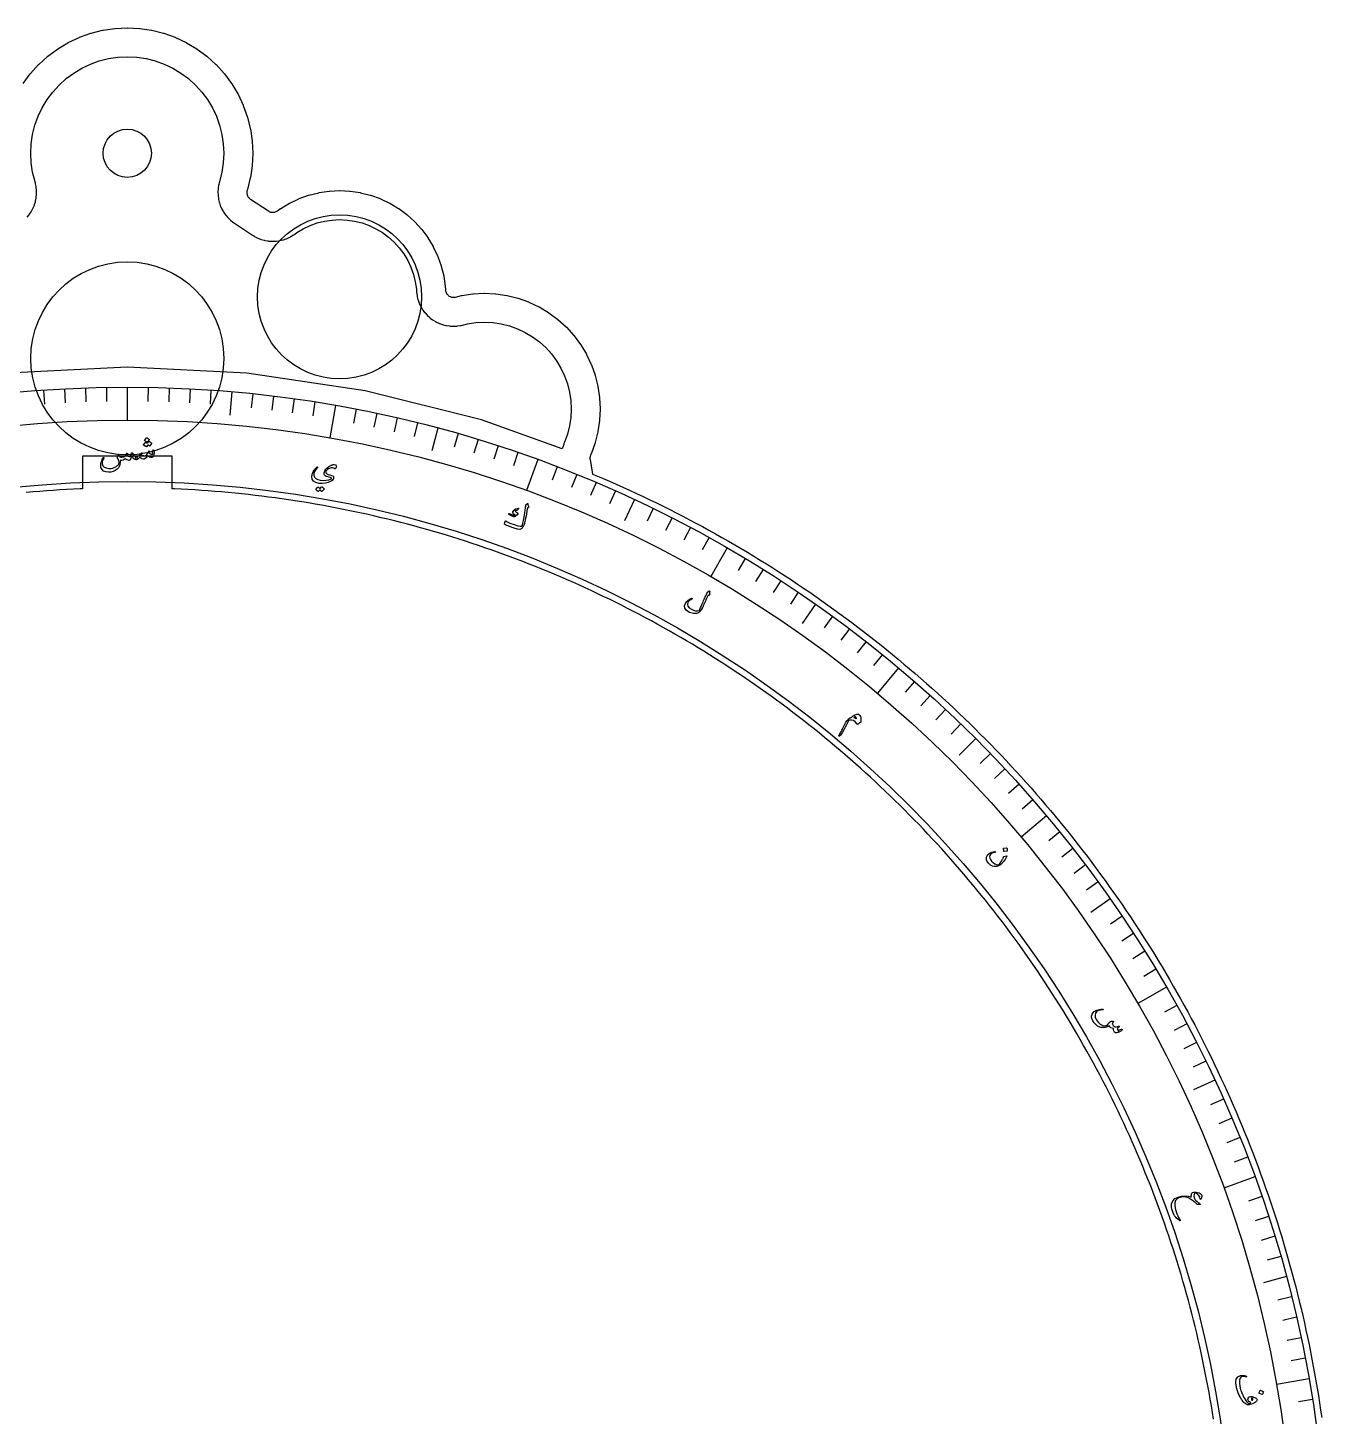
# Model space of a CAD drawing. Header units: millimetres. Extents: x -45 to 45, y -45 to 58.
# Drawn here: x -3.7 to 44.8, y 6.4 to 58.2 of the extents above; entities that cross this region are included whole.
import ezdxf

# ---------------------------------------------------------------- set-up
doc = ezdxf.new("R2010")
doc.units = ezdxf.units.MM
for name, color, linetype in [('CUT_INNER', 6, 'Continuous'), ('CUT_OUTER', 1, 'Continuous'), ('ENGRAVE', 7, 'Continuous'), ('ENGRAVE_FINE', 8, 'Continuous'), ('TEXT', 5, 'Continuous')]:
    doc.layers.add(name, color=color, linetype=linetype)

msp = doc.modelspace()

# ---------------------------------------------------------------- linework, layer by layer
at = {"layer": 'CUT_INNER'}
msp.add_lwpolyline([(40.5186, 6.2647), (40.4794, 6.5132), (40.4386, 6.7614), (40.3964, 7.0094), (40.3526, 7.2572), (40.3073, 7.5046), (40.2605, 7.7518), (40.2122, 7.9987), (40.1624, 8.2453), (40.111, 8.4916), (40.0582, 8.7375), (40.0038, 8.9832), (39.9479, 9.2284), (39.8905, 9.4734), (39.8317, 9.718), (39.7713, 9.9622), (39.7094, 10.206), (39.646, 10.4495), (39.5812, 10.6926), (39.5148, 10.9352), (39.447, 11.1775), (39.3777, 11.4193), (39.3068, 11.6607), (39.2346, 11.9017), (39.1608, 12.1422), (39.0855, 12.3822), (39.0088, 12.6218), (38.9307, 12.861), (38.851, 13.0996), (38.7699, 13.3377), (38.6873, 13.5754), (38.6033, 13.8125), (38.5178, 14.0491), (38.4309, 14.2852), (38.3425, 14.5207), (38.2527, 14.7557), (38.1614, 14.9901), (38.0687, 15.224), (37.9746, 15.4573), (37.8791, 15.69), (37.7821, 15.9221), (37.6837, 16.1537), (37.5838, 16.3846), (37.4826, 16.6149), (37.3799, 16.8446), (37.2759, 17.0736), (37.1704, 17.302), (37.0636, 17.5298), (36.9553, 17.7568), (36.8457, 17.9833), (36.7346, 18.209), (36.6222, 18.4341), (36.5084, 18.6584), (36.3932, 18.8821), (36.2767, 19.105), (36.1588, 19.3273), (36.0395, 19.5488), (35.9189, 19.7695), (35.7969, 19.9896), (35.6736, 20.2088), (35.5489, 20.4273), (35.4229, 20.6451), (35.2955, 20.862), (35.1669, 21.0782), (35.0369, 21.2936), (34.9056, 21.5082), (34.7729, 21.7219), (34.639, 21.9349), (34.5038, 22.147), (34.3672, 22.3583), (34.2294, 22.5688), (34.0903, 22.7784), (33.9498, 22.9871), (33.8082, 23.195), (33.6652, 23.402), (33.521, 23.6081), (33.3755, 23.8134), (33.2287, 24.0177), (33.0807, 24.2211), (32.9315, 24.4237), (32.781, 24.6253), (32.6293, 24.826), (32.4764, 25.0257), (32.3222, 25.2245), (32.1668, 25.4223), (32.0102, 25.6192), (31.8524, 25.8152), (31.6934, 26.0101), (31.5332, 26.2041), (31.3719, 26.3971), (31.2093, 26.5891), (31.0456, 26.7801), (30.8807, 26.9701), (30.7146, 27.159), (30.5474, 27.347), (30.379, 27.5339), (30.2095, 27.7198), (30.0388, 27.9046), (29.867, 28.0884), (29.6941, 28.2712), (29.5201, 28.4528), (29.345, 28.6334), (29.1687, 28.8129), (28.9914, 28.9914), (28.8129, 29.1687), (28.6334, 29.345), (28.4528, 29.5201), (28.2712, 29.6941), (28.0884, 29.867), (27.9046, 30.0388), (27.7198, 30.2095), (27.5339, 30.379), (27.347, 30.5474), (27.159, 30.7146), (26.9701, 30.8807), (26.7801, 31.0456), (26.5891, 31.2093), (26.3971, 31.3719), (26.2041, 31.5332), (26.0101, 31.6934), (25.8152, 31.8524), (25.6192, 32.0102), (25.4223, 32.1668), (25.2245, 32.3222), (25.0257, 32.4764), (24.826, 32.6293), (24.6253, 32.781), (24.4237, 32.9315), (24.2211, 33.0807), (24.0177, 33.2287), (23.8134, 33.3755), (23.6081, 33.521), (23.402, 33.6652), (23.195, 33.8082), (22.9871, 33.9498), (22.7784, 34.0903), (22.5688, 34.2294), (22.3583, 34.3672), (22.147, 34.5038), (21.9349, 34.639), (21.7219, 34.7729), (21.5082, 34.9056), (21.2936, 35.0369), (21.0782, 35.1669), (20.862, 35.2955), (20.6451, 35.4229), (20.4273, 35.5489), (20.2088, 35.6736), (19.9896, 35.7969), (19.7695, 35.9189), (19.5488, 36.0395), (19.3273, 36.1588), (19.105, 36.2767), (18.8821, 36.3932), (18.6584, 36.5084), (18.4341, 36.6222), (18.209, 36.7346), (17.9833, 36.8457), (17.7568, 36.9553), (17.5298, 37.0636), (17.302, 37.1704), (17.0736, 37.2759), (16.8446, 37.3799), (16.6149, 37.4826), (16.3846, 37.5838), (16.1537, 37.6837), (15.9221, 37.7821), (15.69, 37.8791), (15.4573, 37.9746), (15.224, 38.0687), (14.9901, 38.1614), (14.7557, 38.2527), (14.5207, 38.3425), (14.2852, 38.4309), (14.0491, 38.5178), (13.8125, 38.6033), (13.5754, 38.6873), (13.3377, 38.7699), (13.0996, 38.851), (12.861, 38.9307), (12.6218, 39.0088), (12.3822, 39.0855), (12.1422, 39.1608), (11.9017, 39.2346), (11.6607, 39.3068), (11.4193, 39.3777), (11.1775, 39.447), (10.9352, 39.5148), (10.6926, 39.5812), (10.4495, 39.646), (10.206, 39.7094), (9.9622, 39.7713), (9.718, 39.8317), (9.4734, 39.8905), (9.2284, 39.9479), (8.9832, 40.0038), (8.7375, 40.0582), (8.4916, 40.111), (8.2453, 40.1624), (7.9987, 40.2122), (7.7518, 40.2605), (7.5046, 40.3073), (7.2572, 40.3526), (7.0094, 40.3964), (6.7614, 40.4386), (6.5132, 40.4794), (6.2647, 40.5186), (6.0159, 40.5562), (5.767, 40.5924), (5.5178, 40.627), (5.2684, 40.6601), (5.0188, 40.6917), (4.7691, 40.7217), (4.5191, 40.7502), (4.269, 40.7771), (4.0187, 40.8026), (3.7683, 40.8265), (3.5177, 40.8488), (3.267, 40.8696), (3.0161, 40.8889), (2.7652, 40.9066), (2.5142, 40.9228), (2.263, 40.9375), (2.0118, 40.9506), (1.7605, 40.9622), (1.675, 40.9656), (1.675, 42.18), (-1.675, 42.18), (-1.675, 40.9656), (-1.7605, 40.9622), (-2.0118, 40.9506), (-2.263, 40.9375), (-2.5142, 40.9228), (-2.7652, 40.9066), (-3.0161, 40.8889), (-3.267, 40.8696), (-3.5177, 40.8488), (-3.7683, 40.8265)], dxfattribs=at)
for centre, radius in [((0, 53.4832), 0.9), ((7.92, 48.1282), 3.06), ((0, 45.8332), 3.6)]:
    msp.add_circle(centre, radius, dxfattribs=at)
at = {"layer": 'CUT_OUTER'}
msp.add_lwpolyline([(-3.8869, 56.0892), (-3.6221, 56.4462), (-3.6127, 56.4576), (-3.3142, 56.787), (-3.3038, 56.7974), (-2.9744, 57.0959), (-2.963, 57.1053), (-2.606, 57.3701), (-2.5938, 57.3782), (-2.2125, 57.6068), (-2.1995, 57.6137), (-1.7976, 57.8038), (-1.784, 57.8094), (-1.3655, 57.9592), (-1.3514, 57.9635), (-0.9202, 58.0715), (-0.9057, 58.0743), (-0.466, 58.1396), (-0.4514, 58.141), (-0.0074, 58.1628), (0.0074, 58.1628), (0.4514, 58.141), (0.466, 58.1396), (0.9057, 58.0743), (0.9202, 58.0715), (1.3514, 57.9635), (1.3655, 57.9592), (1.784, 57.8094), (1.7976, 57.8038), (2.1995, 57.6137), (2.2125, 57.6068), (2.5938, 57.3782), (2.606, 57.3701), (2.963, 57.1053), (2.9744, 57.0959), (3.3038, 56.7974), (3.3142, 56.787), (3.6127, 56.4576), (3.6221, 56.4462), (3.8869, 56.0892), (3.8951, 56.0769), (4.1236, 55.6956), (4.1305, 55.6827), (4.3206, 55.2808), (4.3262, 55.2672), (4.476, 54.8486), (4.4803, 54.8346), (4.5883, 54.4033), (4.5912, 54.3889), (4.6564, 53.9492), (4.6578, 53.9345), (4.6796, 53.4905), (4.6796, 53.4758), (4.6578, 53.0318), (4.6564, 53.0172), (4.5912, 52.5774), (4.5883, 52.563), (4.4803, 52.1318), (4.4739, 52.1107), (4.4741, 52.1106), (4.4695, 52.0955), (4.4638, 52.0676), (4.4608, 52.0393), (4.4605, 52.0108), (4.4629, 51.9824), (4.4679, 51.9544), (4.4757, 51.9269), (4.4859, 51.9004), (4.4987, 51.8749), (4.5138, 51.8507), (4.5311, 51.8281), (4.5505, 51.8072), (4.5718, 51.7883), (4.5948, 51.7715), (5.2643, 51.3289), (5.2907, 51.3133), (5.3184, 51.3006), (5.3473, 51.2907), (5.3771, 51.2838), (5.4074, 51.28), (5.4379, 51.2792), (5.4683, 51.2816), (5.4984, 51.2871), (5.5277, 51.2956), (5.5561, 51.307), (5.5831, 51.3212), (5.6085, 51.3382), (5.714, 51.4164), (5.7263, 51.4246), (6.047, 51.6168), (6.0599, 51.6237), (6.3979, 51.7836), (6.4115, 51.7892), (6.7635, 51.9152), (6.7776, 51.9195), (7.1403, 52.0103), (7.1547, 52.0132), (7.5246, 52.068), (7.5392, 52.0695), (7.9126, 52.0878), (7.9274, 52.0878), (8.3008, 52.0695), (8.3154, 52.068), (8.6853, 52.0132), (8.6997, 52.0103), (9.0624, 51.9195), (9.0765, 51.9152), (9.4285, 51.7892), (9.4421, 51.7836), (9.7801, 51.6237), (9.793, 51.6168), (10.1137, 51.4246), (10.126, 51.4164), (10.4263, 51.1937), (10.4377, 51.1844), (10.7147, 50.9333), (10.7251, 50.9229), (10.9762, 50.6458), (10.9855, 50.6345), (11.2082, 50.3342), (11.2164, 50.3219), (11.4086, 50.0012), (11.4156, 49.9883), (11.5754, 49.6503), (11.581, 49.6367), (11.707, 49.2846), (11.7113, 49.2706), (11.8021, 48.9079), (11.805, 48.8935), (11.8599, 48.5236), (11.8613, 48.509), (11.8668, 48.3969), (11.8697, 48.3676), (11.8754, 48.3387), (11.884, 48.3105), (11.8952, 48.2833), (11.9091, 48.2574), (11.9255, 48.2329), (11.9442, 48.2101), (11.965, 48.1893), (11.9877, 48.1706), (12.0122, 48.1543), (12.0382, 48.1404), (12.0654, 48.1291), (12.0935, 48.1206), (12.1224, 48.1148), (12.1517, 48.112), (12.1812, 48.112), (12.2105, 48.1148), (12.2393, 48.1206), (12.4701, 48.1784), (12.4845, 48.1813), (12.8893, 48.2413), (12.9039, 48.2427), (13.3126, 48.2628), (13.3274, 48.2628), (13.7361, 48.2427), (13.7507, 48.2413), (14.1555, 48.1813), (14.1699, 48.1784), (14.5669, 48.079), (14.581, 48.0747), (14.9663, 47.9368), (14.9798, 47.9312), (15.3498, 47.7562), (15.3628, 47.7493), (15.7137, 47.5389), (15.726, 47.5307), (16.0547, 47.287), (16.066, 47.2776), (16.3692, 47.0028), (16.3796, 46.9924), (16.6545, 46.6892), (16.6638, 46.6778), (16.9076, 46.3492), (16.9157, 46.3369), (17.1261, 45.9859), (17.133, 45.973), (17.308, 45.603), (17.3136, 45.5894), (17.4515, 45.2041), (17.4558, 45.1901), (17.5552, 44.7931), (17.5581, 44.7787), (17.6181, 44.3739), (17.6196, 44.3593), (17.6396, 43.9505), (17.6396, 43.9358), (17.6196, 43.5271), (17.6181, 43.5125), (17.5581, 43.1077), (17.5552, 43.0932), (17.4558, 42.6963), (17.4515, 42.6822), (17.3136, 42.2969), (17.308, 42.2833), (17.288, 42.241), (17.2764, 42.213), (17.2678, 42.1839), (17.2621, 42.1541), (17.2594, 42.1239), (17.2598, 42.0936), (17.2633, 42.0635), (17.354, 41.5189), (17.4755, 41.4681), (17.7296, 41.3601), (17.9831, 41.2506), (18.2359, 41.1394), (18.4879, 41.0268), (18.7393, 40.9126), (18.99, 40.7968), (19.24, 40.6795), (19.4892, 40.5607), (19.7377, 40.4404), (19.9855, 40.3185), (20.2325, 40.1951), (20.4788, 40.0702), (20.7242, 39.9438), (20.9689, 39.8159), (21.2129, 39.6865), (21.456, 39.5556), (21.6983, 39.4232), (21.9398, 39.2893), (22.1804, 39.1539), (22.4202, 39.0171), (22.6592, 38.8788), (22.8974, 38.739), (23.1346, 38.5978), (23.371, 38.4551), (23.6065, 38.311), (23.8412, 38.1654), (24.0749, 38.0184), (24.3077, 37.87), (24.5396, 37.7201), (24.7706, 37.5688), (25.0007, 37.4161), (25.2298, 37.262), (25.4579, 37.1065), (25.6851, 36.9496), (25.9114, 36.7913), (26.1366, 36.6316), (26.3609, 36.4706), (26.5842, 36.3081), (26.8065, 36.1443), (27.0277, 35.9792), (27.248, 35.8127), (27.4672, 35.6448), (27.6854, 35.4756), (27.9026, 35.305), (28.1187, 35.1332), (28.3337, 34.96), (28.5477, 34.7855), (28.7606, 34.6097), (28.9724, 34.4325), (29.1831, 34.2541), (29.3928, 34.0744), (29.6013, 33.8934), (29.8087, 33.7111), (30.015, 33.5276), (30.2202, 33.3428), (30.4242, 33.1567), (30.627, 32.9694), (30.8288, 32.7809), (31.0293, 32.5911), (31.2287, 32.4001), (31.4269, 32.2079), (31.624, 32.0144), (31.8198, 31.8198), (32.0144, 31.624), (32.2079, 31.4269), (32.4001, 31.2287), (32.5911, 31.0293), (32.7809, 30.8288), (32.9694, 30.627), (33.1567, 30.4242), (33.3428, 30.2202), (33.5276, 30.015), (33.7111, 29.8087), (33.8934, 29.6013), (34.0744, 29.3928), (34.2541, 29.1831), (34.4325, 28.9724), (34.6097, 28.7606), (34.7855, 28.5477), (34.96, 28.3337), (35.1332, 28.1187), (35.305, 27.9026), (35.4756, 27.6854), (35.6448, 27.4672), (35.8127, 27.248), (35.9792, 27.0277), (36.1443, 26.8065), (36.3081, 26.5842), (36.4706, 26.3609), (36.6316, 26.1366), (36.7913, 25.9114), (36.9496, 25.6851), (37.1065, 25.4579), (37.262, 25.2298), (37.4161, 25.0007), (37.5688, 24.7706), (37.7201, 24.5396), (37.87, 24.3077), (38.0184, 24.0749), (38.1654, 23.8412), (38.311, 23.6065), (38.4551, 23.371), (38.5978, 23.1346), (38.739, 22.8974), (38.8788, 22.6592), (39.0171, 22.4202), (39.1539, 22.1804), (39.2893, 21.9398), (39.4232, 21.6983), (39.5556, 21.456), (39.6865, 21.2129), (39.8159, 20.9689), (39.9438, 20.7242), (40.0702, 20.4788), (40.1951, 20.2325), (40.3185, 19.9855), (40.4404, 19.7377), (40.5607, 19.4892), (40.6795, 19.24), (40.7968, 18.99), (40.9126, 18.7393), (41.0268, 18.4879), (41.1394, 18.2359), (41.2506, 17.9831), (41.3601, 17.7296), (41.4681, 17.4755), (41.5746, 17.2208), (41.6795, 16.9653), (41.7828, 16.7093), (41.8845, 16.4526), (41.9847, 16.1953), (42.0833, 15.9374), (42.1803, 15.6788), (42.2757, 15.4197), (42.3695, 15.16), (42.4617, 14.8998), (42.5523, 14.639), (42.6414, 14.3776), (42.7288, 14.1157), (42.8146, 13.8532), (42.8988, 13.5903), (42.9814, 13.3268), (43.0623, 13.0628), (43.1417, 12.7983), (43.2194, 12.5334), (43.2955, 12.268), (43.3699, 12.0021), (43.4427, 11.7357), (43.5139, 11.469), (43.5835, 11.2017), (43.6514, 10.9341), (43.7177, 10.6661), (43.7823, 10.3976), (43.8453, 10.1288), (43.9066, 9.8596), (43.9663, 9.59), (44.0243, 9.32), (44.0806, 9.0497), (44.1353, 8.7791), (44.1884, 8.5081), (44.2397, 8.2368), (44.2895, 7.9652), (44.3375, 7.6933), (44.3839, 7.4211), (44.4286, 7.1486), (44.4716, 6.8759), (44.5129, 6.6029), (44.5526, 6.3296)], dxfattribs=at)
at = {"layer": 'ENGRAVE'}
for points in [[(-3.7312, 51.1027), (-3.6633, 51.185), (-3.6456, 51.2087), (-3.5861, 51.2972), (-3.5708, 51.3226), (-3.5204, 51.4166), (-3.5077, 51.4433), (-3.4667, 51.5418), (-3.4567, 51.5697), (-3.4257, 51.6717), (-3.4185, 51.7005), (-3.3977, 51.8051), (-3.3934, 51.8344), (-3.383, 51.9405), (-3.3815, 51.9701), (-3.3817, 52.0767), (-3.3832, 52.1063), (-3.3938, 52.2124), (-3.3982, 52.2417), (-3.4193, 52.3463), (-3.4266, 52.375), (-3.4386, 52.418), (-3.5295, 52.7811), (-3.5814, 53.1304), (-3.5987, 53.4832), (-3.5814, 53.8359), (-3.5295, 54.1853), (-3.4437, 54.5278), (-3.3248, 54.8603), (-3.1738, 55.1796), (-2.9922, 55.4825), (-2.7818, 55.7662), (-2.5447, 56.0278), (-2.283, 56.265), (-1.9993, 56.4754), (-1.6964, 56.6569), (-1.3772, 56.8079), (-1.0446, 56.9269), (-0.7021, 57.0127), (-0.3527, 57.0646), (0, 57.0819), (0.3527, 57.0646), (0.7021, 57.0127), (1.0446, 56.9269), (1.3772, 56.8079), (1.6964, 56.6569), (1.9993, 56.4754), (2.283, 56.265), (2.5447, 56.0278), (2.7818, 55.7662), (2.9922, 55.4825), (3.1738, 55.1796), (3.3248, 54.8603), (3.4437, 54.5278), (3.5295, 54.1853), (3.5814, 53.8359), (3.5987, 53.4832), (3.5814, 53.1304), (3.5295, 52.7811), (3.4389, 52.4192), (3.4361, 52.4097), (3.4317, 52.3946), (3.4113, 52.3113), (3.4056, 52.2833), (3.3899, 52.182), (3.3869, 52.1536), (3.3809, 52.0512), (3.3805, 52.0227), (3.3843, 51.9202), (3.3867, 51.8918), (3.4001, 51.7901), (3.4052, 51.7621), (3.4282, 51.6621), (3.4359, 51.6347), (3.4684, 51.5374), (3.4786, 51.5108), (3.5201, 51.417), (3.5329, 51.3915), (3.5831, 51.3021), (3.5982, 51.2779), (3.6567, 51.1936), (3.674, 51.171), (3.7403, 51.0926), (3.7597, 51.0718), (3.833, 51.0001), (3.8543, 50.9811), (3.9341, 50.9167), (3.9571, 50.8999), (3.9992, 50.8706), (4.6687, 50.4279), (4.7154, 50.3988), (4.7417, 50.3833), (4.8391, 50.3323), (4.8668, 50.3195), (4.9689, 50.2787), (4.9978, 50.2688), (5.1036, 50.2385), (5.1333, 50.2317), (5.2416, 50.2123), (5.2719, 50.2085), (5.3815, 50.2003), (5.412, 50.1995), (5.522, 50.2025), (5.5524, 50.2049), (5.6615, 50.219), (5.6915, 50.2245), (5.7986, 50.2496), (5.8279, 50.2581), (5.9318, 50.294), (5.9602, 50.3054), (6.0599, 50.3517), (6.0869, 50.366), (6.1814, 50.4221), (6.2069, 50.4391), (6.2519, 50.4707), (6.3207, 50.5217), (6.563, 50.667), (6.8184, 50.7878), (7.0844, 50.8829), (7.3584, 50.9516), (7.6378, 50.993), (7.92, 51.0069), (8.2022, 50.993), (8.4816, 50.9516), (8.7556, 50.8829), (9.0216, 50.7878), (9.277, 50.667), (9.5193, 50.5217), (9.7462, 50.3534), (9.9555, 50.1637), (10.1453, 49.9544), (10.3135, 49.7275), (10.4588, 49.4852), (10.5796, 49.2298), (10.6747, 48.9638), (10.7434, 48.6898), (10.7848, 48.4103), (10.7881, 48.3439), (10.792, 48.291), (10.7949, 48.2617), (10.8104, 48.1569), (10.8162, 48.128), (10.8419, 48.0252), (10.8505, 47.997), (10.8862, 47.8972), (10.8975, 47.87), (10.9428, 47.7742), (10.9566, 47.7483), (11.0111, 47.6574), (11.0275, 47.6329), (11.0906, 47.5477), (11.1093, 47.525), (11.1805, 47.4465), (11.2013, 47.4256), (11.2798, 47.3545), (11.3026, 47.3358), (11.3877, 47.2726), (11.4122, 47.2563), (11.5031, 47.2018), (11.5291, 47.1879), (11.6249, 47.1426), (11.6521, 47.1313), (11.7519, 47.0956), (11.78, 47.0871), (11.8828, 47.0613), (11.9117, 47.0556), (12.0166, 47.04), (12.0459, 47.0372), (12.1517, 47.032), (12.1812, 47.032), (12.287, 47.0372), (12.3163, 47.04), (12.4212, 47.0556), (12.45, 47.0613), (12.5018, 47.073), (12.6882, 47.1196), (13.0026, 47.1663), (13.32, 47.1819), (13.6374, 47.1663), (13.9518, 47.1196), (14.2601, 47.0424), (14.5594, 46.9353), (14.8467, 46.7995), (15.1193, 46.6361), (15.3746, 46.4467), (15.6101, 46.2333), (15.8235, 45.9978), (16.0129, 45.7425), (16.1763, 45.4699), (16.3122, 45.1826), (16.4192, 44.8833), (16.4965, 44.575), (16.5431, 44.2606), (16.5587, 43.9432), (16.5431, 43.6257), (16.4965, 43.3113), (16.4192, 43.003), (16.3122, 42.7038), (16.3117, 42.7028), (16.2896, 42.6529), (16.278, 42.6248), (16.2416, 42.5219), (16.2329, 42.4928), (16.2252, 42.4612), (13.208, 43.5408), (8.8766, 44.6257), (4.4598, 45.2809), (0, 45.5), (-4.4598, 45.2809)], [(0, 44.76), (0, 43.528)], [(3.9011, 44.5897), (3.8244, 43.713)], [(7.7725, 44.08), (7.5586, 42.8667)], [(11.5847, 43.2348), (11.357, 42.3848)], [(15.3088, 42.0606), (14.8875, 40.9029)], [(18.9164, 40.5663), (18.5445, 39.7688)], [(22.38, 38.7633), (21.764, 37.6964)], [(25.6733, 36.6652), (25.1685, 35.9444)], [(28.7712, 34.2881), (27.9793, 33.3444)], [(31.6501, 31.6501), (31.0278, 31.0278)], [(34.2881, 28.7712), (33.3444, 27.9793)], [(36.6652, 25.6733), (35.9444, 25.1685)], [(38.7633, 22.38), (37.6964, 21.764)], [(40.5663, 18.9164), (39.7688, 18.5445)], [(42.0606, 15.3088), (40.9029, 14.8875)], [(43.2348, 11.5847), (42.3848, 11.357)], [(44.08, 7.7725), (42.8667, 7.5586)]]:
    msp.add_lwpolyline(points, dxfattribs=at)
for radius in [44.76, 43.528, 41.24]:
    msp.add_circle((0, 0), radius, dxfattribs=at)
at = {"layer": 'ENGRAVE_FINE'}
for points in [[(-3.1223, 44.651), (-3.0855, 44.1243)], [(-2.3426, 44.6987), (-2.3149, 44.1714)], [(-1.5621, 44.7327), (-1.5437, 44.2051)], [(-0.7812, 44.7532), (-0.772, 44.2253)], [(0.7812, 44.7532), (0.772, 44.2253)], [(1.5621, 44.7327), (1.5437, 44.2051)], [(2.3426, 44.6987), (2.3149, 44.1714)], [(3.1223, 44.651), (3.0855, 44.1243)], [(4.6787, 44.5148), (4.6235, 43.9897)], [(5.4549, 44.4264), (5.3905, 43.9023)], [(6.2294, 44.3244), (6.1559, 43.8015)], [(7.002, 44.2089), (6.9194, 43.6874)], [(8.5406, 43.9376), (8.4399, 43.4193)], [(9.3061, 43.7819), (9.1963, 43.2654)], [(10.0688, 43.6128), (9.95, 43.0983)], [(10.8284, 43.4304), (10.7007, 42.9181)], [(12.3375, 43.0261), (12.192, 42.5185)], [(13.0866, 42.8042), (12.9322, 42.2993)], [(13.8316, 42.5693), (13.6684, 42.0671)], [(14.5724, 42.3214), (14.4005, 41.8222)], [(16.0405, 41.7871), (15.8513, 41.2941)], [(16.7674, 41.5007), (16.5696, 41.0112)], [(17.4891, 41.2018), (17.2828, 40.7158)], [(18.2055, 40.8903), (17.9908, 40.4079)], [(19.6215, 40.23), (19.39, 39.7555)], [(20.3206, 39.8815), (20.0809, 39.411)], [(21.0135, 39.5207), (20.7657, 39.0545)], [(21.7001, 39.148), (21.4441, 38.6862)], [(23.0531, 38.3668), (22.7812, 37.9142)], [(23.7192, 37.9586), (23.4394, 37.5109)], [(24.378, 37.5389), (24.0905, 37.0961)], [(25.0295, 37.1077), (24.7342, 36.67)], [(26.3093, 36.2116), (25.9989, 35.7844)], [(26.9372, 35.7469), (26.6195, 35.3252)], [(27.557, 35.2714), (27.2319, 34.8553)], [(28.1684, 34.7851), (27.8361, 34.3747)], [(29.3652, 33.7808), (29.0188, 33.3823)], [(29.9503, 33.2632), (29.597, 32.8708)], [(30.5262, 32.7354), (30.1662, 32.3492)], [(31.0929, 32.1976), (30.7261, 31.8178)], [(32.1976, 31.0929), (31.8178, 30.7261)], [(32.7354, 30.5262), (32.3492, 30.1662)], [(33.2632, 29.9503), (32.8708, 29.597)], [(33.7808, 29.3652), (33.3823, 29.0188)], [(34.7851, 28.1684), (34.3747, 27.8361)], [(35.2714, 27.557), (34.8553, 27.2319)], [(35.7469, 26.9372), (35.3252, 26.6195)], [(36.2116, 26.3093), (35.7844, 25.9989)], [(37.1077, 25.0295), (36.67, 24.7342)], [(37.5389, 24.378), (37.0961, 24.0905)], [(37.9586, 23.7192), (37.5109, 23.4394)], [(38.3668, 23.0531), (37.9142, 22.7812)], [(39.148, 21.7001), (38.6862, 21.4441)], [(39.5207, 21.0135), (39.0545, 20.7657)], [(39.8815, 20.3206), (39.411, 20.0809)], [(40.23, 19.6215), (39.7555, 19.39)], [(40.8903, 18.2055), (40.4079, 17.9908)], [(41.2018, 17.4891), (40.7158, 17.2828)], [(41.5007, 16.7674), (41.0112, 16.5696)], [(41.7871, 16.0405), (41.2941, 15.8513)], [(42.3214, 14.5724), (41.8222, 14.4005)], [(42.5693, 13.8316), (42.0671, 13.6684)], [(42.8042, 13.0866), (42.2993, 12.9322)], [(43.0261, 12.3375), (42.5185, 12.192)], [(43.4304, 10.8284), (42.9181, 10.7007)], [(43.6128, 10.0688), (43.0983, 9.95)], [(43.7819, 9.3061), (43.2654, 9.1963)], [(43.9376, 8.5406), (43.4193, 8.4399)], [(44.2089, 7.002), (43.6874, 6.9194)]]:
    msp.add_lwpolyline(points, dxfattribs=at)
at = {"layer": 'TEXT'}
for points in [[(0.8012, 42.7281), (0.8029, 42.7297), (0.8052, 42.7306), (0.8082, 42.7309), (0.8118, 42.7305), (0.8248, 42.7254), (0.8374, 42.7198), (0.8495, 42.7137), (0.8613, 42.7072), (0.8726, 42.7), (0.8837, 42.6922), (0.8945, 42.6838), (0.9051, 42.6747), (0.9071, 42.6719), (0.908, 42.669), (0.9077, 42.666), (0.9062, 42.6628), (0.8405, 42.5641), (0.8387, 42.5628), (0.8362, 42.5629), (0.8328, 42.5642), (0.8286, 42.567), (0.8259, 42.5688), (0.8216, 42.5717), (0.8157, 42.5756), (0.8083, 42.5805), (0.7994, 42.5864), (0.7889, 42.5931), (0.7768, 42.6006), (0.7631, 42.609), (0.7155, 42.5361), (0.7131, 42.5343), (0.7101, 42.5342), (0.7065, 42.5358), (0.7023, 42.539), (0.6986, 42.5416), (0.6928, 42.5457), (0.6848, 42.5511), (0.6748, 42.5578), (0.6624, 42.5659), (0.6476, 42.5754), (0.6302, 42.5861), (0.6105, 42.5983), (0.6084, 42.6003), (0.6075, 42.6023), (0.6078, 42.6042), (0.6092, 42.6062), (0.6757, 42.7), (0.6774, 42.7016), (0.6797, 42.7025), (0.6827, 42.7028), (0.6864, 42.7024), (0.6956, 42.6989), (0.7047, 42.6951), (0.7137, 42.691), (0.7227, 42.6867), (0.7314, 42.6821), (0.7399, 42.677), (0.7482, 42.6716), (0.7562, 42.6657)], [(0.7117, 42.8666), (0.7134, 42.8682), (0.7157, 42.8691), (0.7187, 42.8694), (0.7224, 42.869), (0.7355, 42.8639), (0.7481, 42.8584), (0.7603, 42.8523), (0.772, 42.8458), (0.7834, 42.8386), (0.7946, 42.8309), (0.8055, 42.8224), (0.8161, 42.8134), (0.8187, 42.8101), (0.82, 42.807), (0.8199, 42.8042), (0.8185, 42.8015), (0.7528, 42.7026), (0.7505, 42.7009), (0.7475, 42.7007), (0.7439, 42.7023), (0.7396, 42.7055), (0.7359, 42.7082), (0.7301, 42.7122), (0.7221, 42.7176), (0.712, 42.7244), (0.6996, 42.7325), (0.6847, 42.7419), (0.6673, 42.7528), (0.6474, 42.7649), (0.6448, 42.7669), (0.6435, 42.7689), (0.6435, 42.7709), (0.6449, 42.7728)], [(0.1546, 42.2918), (0.1572, 42.2984), (0.1609, 42.3039), (0.1658, 42.3083), (0.1718, 42.3114), (0.1796, 42.3126), (0.1873, 42.3097), (0.1947, 42.3027), (0.202, 42.2916), (0.2343, 42.2374), (0.2672, 42.1987), (0.3009, 42.1757), (0.3353, 42.1683), (0.3518, 42.1641), (0.362, 42.1503), (0.3659, 42.1271), (0.3635, 42.0944), (0.3591, 42.0748), (0.3527, 42.0609), (0.3445, 42.0526), (0.3343, 42.0499), (0.2882, 42.0595), (0.2465, 42.0877), (0.2094, 42.1343), (0.1766, 42.1996), (0.1739, 42.2054), (0.1711, 42.2071), (0.168, 42.2048), (0.1648, 42.1983), (0.1493, 42.1498), (0.136, 42.1109), (0.1248, 42.0815), (0.1158, 42.0616), (0.1069, 42.0472), (0.0958, 42.0369), (0.0826, 42.0308), (0.0674, 42.0288), (0.0301, 42.032), (-0.0059, 42.043), (-0.0406, 42.0616), (-0.074, 42.088), (-0.1116, 42.0548), (-0.155, 42.0331), (-0.2043, 42.0229), (-0.2596, 42.0241), (-0.2612, 41.9895), (-0.2637, 41.9569), (-0.2673, 41.9263), (-0.2718, 41.8976), (-0.2774, 41.8709), (-0.2839, 41.8459), (-0.2914, 41.8227), (-0.2998, 41.8014), (-0.3136, 41.7729), (-0.3306, 41.7469), (-0.3509, 41.7232), (-0.3744, 41.7021), (-0.4518, 41.6503), (-0.5322, 41.6135), (-0.6156, 41.5916), (-0.7021, 41.5846), (-0.8015, 41.5969), (-0.881, 41.6309), (-0.9408, 41.6868), (-0.9807, 41.7646), (-0.9871, 41.7922), (-0.9893, 41.8253), (-0.9875, 41.8639), (-0.9815, 41.9081), (-0.9705, 41.9568), (-0.9538, 42.0091), (-0.9311, 42.065), (-0.9026, 42.1244), (-0.9, 42.1285), (-0.8972, 42.1315), (-0.8942, 42.1333), (-0.891, 42.1339), (-0.8867, 42.1336), (-0.8831, 42.1324), (-0.8801, 42.1304), (-0.8778, 42.1276), (-0.8762, 42.1243), (-0.8757, 42.1207), (-0.8761, 42.117), (-0.8775, 42.1131), (-0.9106, 42.0418), (-0.9319, 41.982), (-0.9415, 41.9338), (-0.9395, 41.8972), (-0.9095, 41.8296), (-0.8581, 41.7785), (-0.7855, 41.7439), (-0.6915, 41.7257), (-0.6451, 41.7246), (-0.5957, 41.7304), (-0.5434, 41.7431), (-0.488, 41.7627), (-0.4325, 41.7887), (-0.3852, 41.8191), (-0.346, 41.854), (-0.3148, 41.8934), (-0.3075, 41.9456), (-0.3133, 41.9994), (-0.3325, 42.0547), (-0.365, 42.1115), (-0.3682, 42.1179), (-0.37, 42.1243), (-0.3703, 42.1304), (-0.3691, 42.1364), (-0.3398, 42.2459), (-0.3356, 42.2558), (-0.3307, 42.2605), (-0.3251, 42.2599), (-0.3189, 42.254), (-0.3104, 42.2381), (-0.3022, 42.2206), (-0.2943, 42.2014), (-0.2868, 42.1805), (-0.2731, 42.1628), (-0.2453, 42.1528), (-0.2035, 42.1507), (-0.1476, 42.1562), (-0.1173, 42.165), (-0.0909, 42.1804), (-0.0682, 42.2026), (-0.0493, 42.2315), (-0.0467, 42.2356), (-0.0444, 42.2399), (-0.0421, 42.2444), (-0.0401, 42.2493), (-0.0381, 42.2542), (-0.0362, 42.2593), (-0.0342, 42.2644), (-0.0322, 42.2697), (-0.0282, 42.2795), (-0.024, 42.2868), (-0.0197, 42.2914), (-0.0151, 42.2934), (-0.0112, 42.2934), (-0.0072, 42.2924), (-0.0033, 42.2902), (0.0007, 42.2868), (0.0039, 42.2832), (0.0059, 42.2792), (0.0066, 42.2747), (0.0059, 42.2697), (-0.0072, 42.2315), (-0.0089, 42.2199), (-0.0072, 42.2101), (-0.0023, 42.2021), (0.0059, 42.196), (0.0317, 42.1842), (0.0581, 42.1778), (0.0849, 42.1769), (0.1122, 42.1813), (0.1213, 42.1897), (0.1313, 42.2109), (0.1425, 42.2449), (0.1546, 42.2918)], [(0.9775, 42.415), (0.9804, 42.4169), (0.9838, 42.4162), (0.9876, 42.4128), (0.9918, 42.4068), (0.9963, 42.3967), (0.9995, 42.3823), (1.0015, 42.3636), (1.0022, 42.3407), (1.002, 42.3147), (1, 42.2894), (0.9962, 42.2648), (0.9906, 42.241), (0.9749, 42.1946), (0.9579, 42.1614), (0.9396, 42.1414), (0.9199, 42.1346), (0.8738, 42.1383), (0.8314, 42.1513), (0.7925, 42.1735), (0.7572, 42.205), (0.7317, 42.1568), (0.7019, 42.1194), (0.6677, 42.0927), (0.6292, 42.0768), (0.5889, 42.0737), (0.5484, 42.0845), (0.5075, 42.109), (0.4663, 42.1473), (0.432, 42.1045), (0.3987, 42.074), (0.3661, 42.0558), (0.3343, 42.0499), (0.328, 42.0535), (0.322, 42.0644), (0.3164, 42.0826), (0.3112, 42.108), (0.3094, 42.133), (0.3128, 42.1514), (0.3214, 42.1632), (0.3353, 42.1683), (0.3959, 42.1815), (0.4492, 42.2077), (0.4951, 42.247), (0.5338, 42.2992), (0.5359, 42.3021), (0.5381, 42.3041), (0.5405, 42.3053), (0.5431, 42.3057), (0.5462, 42.3053), (0.549, 42.3043), (0.5514, 42.3026), (0.5535, 42.3003), (0.5547, 42.2932), (0.5516, 42.2812), (0.5444, 42.2644), (0.533, 42.2426), (0.5474, 42.2256), (0.5698, 42.2129), (0.6003, 42.2045), (0.6389, 42.2004), (0.6872, 42.2097), (0.7299, 42.242), (0.767, 42.2972), (0.7985, 42.3753), (0.8001, 42.3793), (0.8019, 42.3822), (0.8041, 42.3839), (0.8066, 42.3844), (0.8103, 42.384), (0.8135, 42.383), (0.8162, 42.3813), (0.8184, 42.3789), (0.8199, 42.3756), (0.8209, 42.3723), (0.8211, 42.369), (0.8207, 42.3657), (0.8065, 42.3107), (0.8216, 42.2967), (0.8399, 42.2844), (0.8613, 42.2736), (0.8859, 42.2643), (0.9098, 42.2582), (0.9281, 42.2565), (0.9408, 42.2595), (0.9478, 42.2669), (0.9503, 42.2786), (0.9494, 42.2952), (0.9452, 42.3169), (0.9376, 42.3435), (0.9392, 42.351), (0.9464, 42.3654), (0.9591, 42.3867), (0.9775, 42.415)], [(7.7434, 41.7177), (7.704, 41.7395), (7.6571, 41.7487), (7.603, 41.7453), (7.5416, 41.7292), (7.5011, 41.7106), (7.4658, 41.686), (7.4357, 41.6555), (7.4107, 41.619), (7.4075, 41.6114), (7.4059, 41.6031), (7.4058, 41.5943), (7.4073, 41.5849), (7.4229, 41.5535), (7.4535, 41.5264), (7.4993, 41.5037), (7.5601, 41.4851), (7.6202, 41.4673), (7.6625, 41.4472), (7.6871, 41.4249), (7.6938, 41.4003), (7.6862, 41.3528), (7.6692, 41.3125), (7.6427, 41.2792), (7.6067, 41.2531), (7.4992, 41.2048), (7.3888, 41.1747), (7.2754, 41.1627), (7.1588, 41.1689), (7.0357, 41.1991), (6.9488, 41.2529), (6.8981, 41.3305), (6.8836, 41.4319), (6.8906, 41.4851), (6.9077, 41.5413), (6.935, 41.6005), (6.9725, 41.6626), (6.9848, 41.6796), (6.9973, 41.6958), (7.0098, 41.7114), (7.0226, 41.7263), (7.0355, 41.7405), (7.0488, 41.7542), (7.0624, 41.7674), (7.0764, 41.7799), (7.0836, 41.7849), (7.0895, 41.7864), (7.0942, 41.7844), (7.0976, 41.779), (7.099, 41.7728), (7.0986, 41.7668), (7.0964, 41.7612), (7.0924, 41.7559), (7.0244, 41.6789), (6.9798, 41.6067), (6.9584, 41.5392), (6.96, 41.4766), (6.9871, 41.4063), (7.035, 41.3518), (7.1036, 41.313), (7.1931, 41.2898), (7.311, 41.2787), (7.42, 41.2841), (7.5202, 41.306), (7.6116, 41.3445), (7.6173, 41.3482), (7.62, 41.3524), (7.6197, 41.3571), (7.6162, 41.3624), (7.6005, 41.374), (7.5718, 41.3866), (7.5301, 41.4003), (7.4754, 41.4149), (7.4202, 41.432), (7.3794, 41.4528), (7.3531, 41.4773), (7.3412, 41.5057), (7.3389, 41.5369), (7.3423, 41.5686), (7.3515, 41.6008), (7.3665, 41.6335), (7.4074, 41.6957), (7.4586, 41.7505), (7.5201, 41.7979), (7.5921, 41.8378), (7.611, 41.8469), (7.6291, 41.8545), (7.6464, 41.8605), (7.663, 41.865), (7.6787, 41.8681), (7.6935, 41.8698), (7.7074, 41.8702), (7.7203, 41.8692), (7.7691, 41.8554), (7.7955, 41.8281), (7.7996, 41.7875), (7.7813, 41.7334), (7.7725, 41.7196), (7.7632, 41.7123), (7.7535, 41.7117), (7.7434, 41.7177)], [(7.2476, 41.0357), (7.2494, 41.0371), (7.2518, 41.0377), (7.2548, 41.0375), (7.2582, 41.0365), (7.27, 41.0295), (7.2812, 41.0221), (7.2919, 41.0143), (7.3022, 41.006), (7.312, 40.9972), (7.3215, 40.9878), (7.3306, 40.9779), (7.3394, 40.9673), (7.3409, 40.9642), (7.3412, 40.9613), (7.3405, 40.9583), (7.3385, 40.9554), (7.2599, 40.8678), (7.258, 40.8668), (7.2555, 40.8673), (7.2525, 40.8691), (7.2489, 40.8724), (7.2465, 40.8753), (7.2426, 40.8794), (7.237, 40.8847), (7.2299, 40.8912), (7.2211, 40.8989), (7.2106, 40.9081), (7.1983, 40.9187), (7.1843, 40.9306), (7.1226, 40.8626), (7.12, 40.8606), (7.117, 40.8605), (7.1137, 40.8624), (7.1101, 40.8661), (7.107, 40.8693), (7.102, 40.8742), (7.0952, 40.8807), (7.0866, 40.8889), (7.0759, 40.8987), (7.0631, 40.9103), (7.0481, 40.9236), (7.0309, 40.9385), (7.0292, 40.9408), (7.0287, 40.9429), (7.0293, 40.9448), (7.0309, 40.9465), (7.1098, 41.0304), (7.1117, 41.0318), (7.1141, 41.0324), (7.117, 41.0322), (7.1204, 41.0313), (7.1305, 41.0259), (7.1402, 41.02), (7.1494, 41.0136), (7.1582, 41.0067), (7.1667, 40.9993), (7.1747, 40.9916), (7.1823, 40.9835), (7.1895, 40.9751)], [(14.9401, 40.4069), (14.9423, 40.391), (14.9451, 40.3757), (14.9484, 40.3611), (14.9522, 40.3469), (14.9568, 40.3334), (14.962, 40.3203), (14.968, 40.3078), (14.9747, 40.2958), (14.9767, 40.2897), (14.9759, 40.2838), (14.9723, 40.278), (14.966, 40.2724), (14.9297, 40.2437), (14.926, 40.2405), (14.9232, 40.2377), (14.9212, 40.2353), (14.9201, 40.2332), (14.9035, 40.1256), (14.8877, 40.0285), (14.8728, 39.9421), (14.8589, 39.8664), (14.8457, 39.8013), (14.8334, 39.7471), (14.822, 39.7038), (14.8114, 39.6712), (14.7889, 39.6108), (14.7807, 39.5921), (14.7715, 39.5736), (14.7613, 39.5554), (14.7503, 39.5374), (14.7382, 39.5198), (14.725, 39.5024), (14.7107, 39.4854), (14.6953, 39.4687), (14.6474, 39.4533), (14.5586, 39.4636), (14.4287, 39.4995), (14.2575, 39.5604), (14.2047, 39.5815), (14.1564, 39.6023), (14.1125, 39.6229), (14.073, 39.6432), (14.0698, 39.6462), (14.068, 39.6495), (14.0675, 39.6533), (14.0684, 39.6574), (14.074, 39.6768), (14.0792, 39.6944), (14.0841, 39.7102), (14.0886, 39.7242), (14.0928, 39.7366), (14.0967, 39.7476), (14.1003, 39.757), (14.1037, 39.765), (14.1059, 39.7693), (14.1084, 39.7713), (14.1113, 39.7709), (14.1146, 39.7681), (14.1404, 39.7491), (14.1753, 39.7294), (14.2195, 39.709), (14.2727, 39.6878), (14.4336, 39.6297), (14.562, 39.5914), (14.6582, 39.5731), (14.7223, 39.5752), (14.7362, 39.6128), (14.7539, 39.6839), (14.7755, 39.7885), (14.8007, 39.9266), (14.8247, 40.0653), (14.8424, 40.1704), (14.8538, 40.2419), (14.8589, 40.2797), (14.86, 40.2902), (14.8611, 40.3), (14.862, 40.3091), (14.8629, 40.3175), (14.8637, 40.3252), (14.8644, 40.3321), (14.8649, 40.3381), (14.8653, 40.3433), (14.8669, 40.3544), (14.8702, 40.3643), (14.8752, 40.3731), (14.8819, 40.3807), (14.9231, 40.4188), (14.9262, 40.4212), (14.9291, 40.4225), (14.9318, 40.4227), (14.9342, 40.4217), (14.9366, 40.419), (14.9384, 40.4156), (14.9395, 40.4115), (14.9401, 40.4069)], [(14.5938, 40.2422), (14.596, 40.241), (14.5977, 40.2393), (14.5989, 40.2372), (14.5995, 40.2345), (14.5993, 40.2324), (14.5987, 40.2302), (14.5977, 40.228), (14.5964, 40.2258), (14.5463, 40.1698), (14.5407, 40.1643), (14.5355, 40.1604), (14.5307, 40.1581), (14.5263, 40.1574), (14.509, 40.1587), (14.4936, 40.1577), (14.48, 40.1545), (14.4682, 40.149), (14.4649, 40.1451), (14.4655, 40.1395), (14.47, 40.1321), (14.4785, 40.1229), (14.4847, 40.118), (14.4911, 40.1131), (14.4978, 40.1083), (14.5047, 40.1036), (14.5121, 40.099), (14.5199, 40.0943), (14.5281, 40.0897), (14.5368, 40.085), (14.5637, 40.0605), (14.5641, 40.03), (14.538, 39.9935), (14.4854, 39.9511), (14.466, 39.9398), (14.4483, 39.932), (14.4321, 39.9276), (14.4175, 39.9266), (14.4027, 39.9288), (14.3832, 39.9345), (14.359, 39.9438), (14.3301, 39.9567), (14.3155, 39.9636), (14.3018, 39.9707), (14.289, 39.978), (14.2772, 39.9854), (14.2663, 39.9928), (14.2561, 39.9999), (14.2467, 40.0068), (14.2381, 40.0133), (14.2333, 40.0188), (14.2303, 40.0241), (14.2293, 40.0293), (14.2301, 40.0343), (14.2326, 40.0389), (14.2362, 40.0416), (14.2408, 40.0423), (14.2465, 40.0411), (14.2643, 40.036), (14.2844, 40.03), (14.3067, 40.023), (14.3313, 40.015), (14.3772, 40), (14.4137, 39.9899), (14.4407, 39.9848), (14.4582, 39.9847), (14.4608, 39.9854), (14.4625, 39.987), (14.4636, 39.9893), (14.4638, 39.9925), (14.4634, 39.9946), (14.4619, 39.997), (14.4595, 39.9995), (14.4561, 40.0023), (14.4231, 40.024), (14.4096, 40.0337), (14.3987, 40.044), (14.3904, 40.0546), (14.3847, 40.0658), (14.3808, 40.0778), (14.38, 40.0891), (14.3823, 40.0996), (14.3877, 40.1094), (14.4356, 40.1712), (14.4859, 40.214), (14.5387, 40.2376), (14.5938, 40.2422)], [(21.7022, 37.1568), (21.7063, 37.1591), (21.7103, 37.1601), (21.7144, 37.1597), (21.7184, 37.158), (21.7218, 37.1552), (21.7239, 37.1514), (21.7246, 37.1467), (21.724, 37.141), (21.7195, 37.1087), (21.7178, 37.0795), (21.7189, 37.0534), (21.7227, 37.0304), (21.7233, 37.0227), (21.7206, 37.0156), (21.7147, 37.0094), (21.7056, 37.0039), (21.7005, 37.0016), (21.6956, 36.9994), (21.691, 36.9973), (21.6866, 36.9952), (21.6825, 36.9932), (21.6786, 36.9915), (21.6751, 36.9899), (21.6719, 36.9885), (21.6663, 36.9859), (21.661, 36.9819), (21.6562, 36.9766), (21.6517, 36.9699), (21.6415, 36.9494), (21.6308, 36.927), (21.6195, 36.9025), (21.6075, 36.876), (21.5948, 36.8475), (21.5814, 36.8171), (21.5673, 36.7847), (21.5524, 36.7504), (21.5379, 36.7159), (21.5241, 36.6837), (21.5109, 36.6536), (21.4984, 36.6257), (21.4864, 36.5999), (21.4752, 36.5762), (21.4646, 36.5544), (21.4548, 36.5345), (21.4232, 36.4773), (21.3872, 36.4266), (21.3469, 36.3824), (21.3023, 36.3448), (21.2696, 36.3264), (21.2293, 36.3154), (21.1814, 36.3117), (21.1258, 36.3152), (21.0689, 36.3244), (21.0178, 36.3372), (20.9725, 36.3535), (20.9331, 36.3735), (20.845, 36.4417), (20.7971, 36.5173), (20.7895, 36.6006), (20.8223, 36.6915), (20.8624, 36.7504), (20.9128, 36.8016), (20.9738, 36.8452), (21.0454, 36.8811), (21.0502, 36.8827), (21.0545, 36.883), (21.0582, 36.882), (21.0612, 36.8796), (21.0641, 36.8762), (21.0658, 36.8728), (21.0664, 36.8695), (21.0658, 36.8663), (21.0643, 36.862), (21.062, 36.8583), (21.0589, 36.8552), (21.0551, 36.8528), (20.9996, 36.8167), (20.9567, 36.7835), (20.9263, 36.7532), (20.9083, 36.7259), (20.8926, 36.6539), (20.9093, 36.5878), (20.9585, 36.5275), (21.0402, 36.4728), (21.1215, 36.4369), (21.1977, 36.4184), (21.2687, 36.4175), (21.3348, 36.434), (21.3455, 36.4544), (21.3576, 36.4784), (21.3709, 36.5062), (21.3856, 36.5377), (21.4016, 36.573), (21.4187, 36.6123), (21.4372, 36.6555), (21.4568, 36.7026), (21.4776, 36.751), (21.4983, 36.7985), (21.5188, 36.8451), (21.5391, 36.8908), (21.5594, 36.9357), (21.5797, 36.9795), (21.6001, 37.0224), (21.6204, 37.0644), (21.6383, 37.1057), (21.6411, 37.11), (21.6441, 37.1138), (21.6475, 37.117), (21.6511, 37.1196)], [(27.0136, 32.4429), (27.0298, 32.4568), (27.0464, 32.4702), (27.0634, 32.4832), (27.0807, 32.4958), (27.0985, 32.5077), (27.1168, 32.5186), (27.1354, 32.5287), (27.1545, 32.5379), (27.1919, 32.5523), (27.2248, 32.5603), (27.2532, 32.5619), (27.2772, 32.5571), (27.306, 32.5404), (27.3293, 32.5122), (27.3471, 32.4723), (27.3595, 32.4209), (27.3619, 32.4057), (27.3639, 32.3904), (27.3655, 32.3751), (27.3666, 32.3598), (27.3672, 32.3444), (27.3675, 32.3288), (27.3675, 32.3131), (27.3671, 32.2972), (27.3664, 32.2885), (27.3645, 32.2809), (27.3615, 32.2745), (27.3573, 32.2693), (27.3365, 32.2517), (27.3179, 32.2361), (27.3014, 32.2224), (27.287, 32.2108), (27.2749, 32.2012), (27.2654, 32.1939), (27.2584, 32.1889), (27.254, 32.1861), (27.2471, 32.1839), (27.2409, 32.1843), (27.2352, 32.1871), (27.2302, 32.1924), (27.1617, 32.2689), (27.0887, 32.3193), (27.0112, 32.3436), (26.9294, 32.3418), (26.9219, 32.3395), (26.9157, 32.336), (26.9109, 32.3315), (26.9075, 32.3257), (26.8685, 32.2428), (26.8263, 32.1579), (26.7809, 32.0708), (26.7325, 31.9816), (26.6638, 31.8644), (26.609, 31.7846), (26.5681, 31.742), (26.5412, 31.7367), (26.5368, 31.7424), (26.5366, 31.7508), (26.5404, 31.7617), (26.5483, 31.7753), (26.5665, 31.8021), (26.5848, 31.8306), (26.603, 31.8608), (26.6212, 31.8928), (26.6394, 31.9263), (26.6577, 31.9613), (26.6761, 31.9977), (26.6946, 32.0355), (26.7567, 32.1622), (26.8091, 32.26), (26.8518, 32.3287), (26.8851, 32.3683), (26.9033, 32.3845), (26.9211, 32.3986), (26.9383, 32.4106), (26.955, 32.4207), (26.971, 32.4288), (26.9861, 32.4352), (27.0003, 32.4399), (27.0136, 32.4429)], [(27.0973, 32.4365), (27.1099, 32.4326), (27.1227, 32.4279), (27.1358, 32.4225), (27.1491, 32.4164), (27.1625, 32.4096), (27.1761, 32.4021), (27.1898, 32.394), (27.2036, 32.3852), (27.1973, 32.4132), (27.1895, 32.4344), (27.1802, 32.449), (27.1693, 32.457), (27.152, 32.4612), (27.1343, 32.4592), (27.116, 32.451), (27.0973, 32.4365)], [(32.7998, 27.5797), (32.8021, 27.5795), (32.8044, 27.5784), (32.8066, 27.5763), (32.8087, 27.5733), (32.8174, 27.5468), (32.8234, 27.5199), (32.8266, 27.4927), (32.8271, 27.4652), (32.8264, 27.462), (32.825, 27.4596), (32.8228, 27.4581), (32.8199, 27.4575), (32.7031, 27.4411), (32.6998, 27.4414), (32.6974, 27.4433), (32.696, 27.4469), (32.6955, 27.4522), (32.6952, 27.4567), (32.6944, 27.4638), (32.6932, 27.4733), (32.6917, 27.4854), (32.6897, 27.5001), (32.687, 27.5175), (32.6838, 27.5377), (32.6799, 27.5606), (32.6797, 27.564), (32.6804, 27.5662), (32.6819, 27.5675), (32.6843, 27.5678)], [(32.8062, 27.2643), (32.7962, 27.2415), (32.7852, 27.2184), (32.7733, 27.195), (32.7604, 27.1711), (32.7462, 27.1469), (32.7307, 27.1224), (32.7136, 27.0976), (32.6952, 27.0724), (32.6761, 27.0482), (32.6563, 27.0252), (32.6357, 27.0036), (32.6143, 26.9833), (32.5922, 26.9642), (32.5691, 26.9463), (32.5452, 26.9296), (32.5204, 26.9141), (32.4929, 26.8996), (32.4657, 26.8883), (32.4388, 26.8803), (32.4122, 26.8755), (32.3422, 26.876), (32.2729, 26.8954), (32.2041, 26.9337), (32.136, 26.9908), (32.094, 27.0383), (32.0647, 27.0862), (32.048, 27.1346), (32.044, 27.1834), (32.0526, 27.23), (32.0719, 27.2736), (32.102, 27.3142), (32.1429, 27.3517), (32.1924, 27.384), (32.2457, 27.4085), (32.3027, 27.425), (32.3634, 27.4336), (32.3713, 27.4334), (32.377, 27.4317), (32.3807, 27.4284), (32.3822, 27.4236), (32.3819, 27.4176), (32.3783, 27.4129), (32.3714, 27.4096), (32.3613, 27.4076), (32.2904, 27.3903), (32.2351, 27.3645), (32.1954, 27.3304), (32.1712, 27.2879), (32.1628, 27.2407), (32.1706, 27.1907), (32.1946, 27.1379), (32.2346, 27.0822), (32.2939, 27.0241), (32.3578, 26.9816), (32.4264, 26.9546), (32.4998, 26.9431), (32.5019, 26.9433), (32.5044, 26.9443), (32.5073, 26.946), (32.5106, 26.9486), (32.5348, 26.9711), (32.5599, 27.001), (32.5859, 27.0383), (32.6128, 27.083), (32.6257, 27.1064), (32.6374, 27.1283), (32.6481, 27.149), (32.6575, 27.1682), (32.6658, 27.1862), (32.6727, 27.2028), (32.6782, 27.218), (32.6824, 27.232), (32.6848, 27.239), (32.6879, 27.2443), (32.6917, 27.2482), (32.6962, 27.2504), (32.7965, 27.2821), (32.8032, 27.2829), (32.8071, 27.2802), (32.8081, 27.274), (32.8062, 27.2643)], [(37.091, 20.8079), (37.0972, 20.8087), (37.1022, 20.8081), (37.1062, 20.8061), (37.109, 20.8028), (37.1111, 20.7976), (37.1117, 20.7925), (37.1107, 20.7875), (37.1082, 20.7826), (37.0975, 20.768), (37.0824, 20.7534), (37.0627, 20.7386), (37.0385, 20.7239), (36.9968, 20.7038), (36.9542, 20.6899), (36.9108, 20.6822), (36.8667, 20.6805), (36.8551, 20.6819), (36.845, 20.6849), (36.8364, 20.6895), (36.8294, 20.6958), (36.8119, 20.7228), (36.7999, 20.7557), (36.7933, 20.7946), (36.7922, 20.8394), (36.7361, 20.8458), (36.6903, 20.865), (36.6548, 20.897), (36.6295, 20.9418), (36.6045, 20.9295), (36.5802, 20.9184), (36.5563, 20.9084), (36.5331, 20.8996), (36.5103, 20.8918), (36.4877, 20.8851), (36.4655, 20.8794), (36.4435, 20.8747), (36.4021, 20.8692), (36.3605, 20.87), (36.3187, 20.877), (36.2767, 20.8902), (36.1947, 20.9303), (36.1235, 20.9816), (36.0631, 21.0441), (36.0135, 21.1179), (35.9747, 21.211), (35.9654, 21.2974), (35.9857, 21.3771), (36.0358, 21.4502), (36.0581, 21.4693), (36.087, 21.4875), (36.1227, 21.5048), (36.1651, 21.5211), (36.2136, 21.5355), (36.2663, 21.5465), (36.3234, 21.5542), (36.3848, 21.5584), (36.3889, 21.5582), (36.3924, 21.5571), (36.3953, 21.5551), (36.3976, 21.5522), (36.3992, 21.5489), (36.4, 21.5456), (36.4, 21.5424), (36.3991, 21.5393), (36.397, 21.5363), (36.3942, 21.5341), (36.3908, 21.5327), (36.3867, 21.532), (36.3058, 21.5249), (36.2426, 21.5137), (36.1969, 21.4984), (36.1687, 21.479), (36.1208, 21.4122), (36.1002, 21.3397), (36.1067, 21.2614), (36.1404, 21.1772), (36.2106, 21.0731), (36.2916, 20.9974), (36.3836, 20.9501), (36.4869, 20.9312), (36.5326, 20.9577), (36.5767, 20.9929), (36.6192, 21.0369), (36.66, 21.0897), (36.6638, 21.0956), (36.6678, 21.0999), (36.6719, 21.1025), (36.6763, 21.1036), (36.6925, 21.1048), (36.7078, 21.1058), (36.7222, 21.1066), (36.7356, 21.1073), (36.7479, 21.1077), (36.759, 21.1078), (36.7689, 21.1076), (36.7775, 21.107), (36.7815, 21.1062), (36.784, 21.1043), (36.785, 21.1014), (36.7846, 21.0974), (36.7838, 21.0951), (36.7825, 21.0917), (36.7807, 21.0872), (36.7784, 21.0817), (36.7754, 21.0753), (36.7718, 21.068), (36.7675, 21.0601), (36.7624, 21.0513), (36.753, 21.0339), (36.7468, 21.0203), (36.7438, 21.0104), (36.7439, 21.0042), (36.7584, 20.9731), (36.7804, 20.9462), (36.81, 20.9236), (36.8471, 20.9053), (36.8667, 20.9021), (36.8948, 20.904), (36.9314, 20.9108), (36.9766, 20.9225), (36.9809, 20.9236), (36.9851, 20.9235), (36.9892, 20.9223), (36.9932, 20.9198), (36.9964, 20.9172), (36.9987, 20.9142), (37, 20.9108), (37.0004, 20.9071), (36.9957, 20.8987), (36.9832, 20.8894), (36.9628, 20.8794), (36.9346, 20.8684), (36.9335, 20.8372), (36.9382, 20.8072), (36.9486, 20.7783), (36.9647, 20.7506), (36.9729, 20.7557), (36.9791, 20.7606), (36.9833, 20.7653), (36.9856, 20.7699), (36.9874, 20.7747), (36.9899, 20.7784), (36.993, 20.7809), (36.9967, 20.7822)], [(40.0588, 14.6551), (40.0712, 14.6374), (40.0786, 14.616), (40.0811, 14.5909), (40.0787, 14.562), (40.0758, 14.5467), (40.0724, 14.5324), (40.0686, 14.5191), (40.0644, 14.5068), (40.0598, 14.4954), (40.0549, 14.4852), (40.0497, 14.4759), (40.0442, 14.4678), (40.0383, 14.4615), (40.0333, 14.4613), (40.0292, 14.4673), (40.026, 14.4795), (40.0039, 14.5557), (39.9627, 14.6189), (39.9024, 14.6687), (39.823, 14.7052), (39.8186, 14.7055), (39.8147, 14.7039), (39.8113, 14.7006), (39.8083, 14.6956), (39.7911, 14.6379), (39.7867, 14.5808), (39.795, 14.5242), (39.816, 14.468), (39.8217, 14.4586), (39.8312, 14.4472), (39.8446, 14.4339), (39.8618, 14.4187), (39.8954, 14.3917), (39.925, 14.3678), (39.9506, 14.347), (39.9723, 14.3294), (39.9901, 14.3149), (40.004, 14.3035), (40.0139, 14.2953), (40.0199, 14.2902), (40.026, 14.2822), (40.0252, 14.2763), (40.0175, 14.2728), (40.0028, 14.2715), (39.9628, 14.2724), (39.9325, 14.2748), (39.9117, 14.2787), (39.9005, 14.284), (39.8792, 14.3052), (39.8555, 14.3272), (39.8292, 14.3499), (39.8005, 14.3734), (39.7694, 14.3976), (39.7357, 14.4225), (39.6995, 14.4482), (39.6609, 14.4745), (39.5712, 14.5228), (39.4768, 14.5495), (39.3778, 14.5548), (39.2742, 14.5387), (39.2214, 14.5202), (39.1757, 14.4939), (39.137, 14.4599), (39.1054, 14.4181), (39.0743, 14.3317), (39.0719, 14.2207), (39.0982, 14.085), (39.1527, 13.9243), (39.163, 13.9001), (39.1746, 13.8743), (39.1875, 13.8467), (39.2017, 13.8175), (39.2172, 13.7866), (39.234, 13.7543), (39.2522, 13.7204), (39.2718, 13.6851), (39.2748, 13.6788), (39.276, 13.6739), (39.2757, 13.6702), (39.2736, 13.6679), (39.2589, 13.6696), (39.2314, 13.6871), (39.191, 13.7205), (39.1376, 13.7696), (39.1071, 13.8), (39.0826, 13.8275), (39.0643, 13.852), (39.052, 13.8734), (39.0151, 13.9564), (38.9864, 14.0335), (38.966, 14.1046), (38.9539, 14.1698), (38.9556, 14.302), (38.996, 14.4095), (39.0754, 14.4924), (39.1939, 14.5506), (39.3284, 14.5847), (39.4544, 14.5949), (39.5718, 14.5812), (39.6806, 14.5433), (39.6841, 14.5952), (39.691, 14.639), (39.7012, 14.6745), (39.7148, 14.7018), (39.7212, 14.7103), (39.7291, 14.7173), (39.7383, 14.7229), (39.7489, 14.7271), (39.7794, 14.7335), (39.8091, 14.7371), (39.8382, 14.7377), (39.8665, 14.7354), (39.9263, 14.7237), (39.9782, 14.7064), (40.0224, 14.6835), (40.0588, 14.6551)], [(42.134, 7.0184), (42.1402, 6.9926), (42.1345, 6.9649), (42.1169, 6.9355), (42.0875, 6.9044), (42.0474, 6.8744), (41.9979, 6.8484), (41.9392, 6.8265), (41.8711, 6.8087), (41.8461, 6.8038), (41.8225, 6.8018), (41.8003, 6.8024), (41.7795, 6.8058), (41.7364, 6.8226), (41.6931, 6.851), (41.6498, 6.891), (41.6063, 6.9425), (41.5851, 6.9721), (41.5646, 7.0028), (41.5448, 7.0348), (41.5257, 7.0679), (41.5073, 7.1023), (41.4895, 7.138), (41.4724, 7.175), (41.4559, 7.2134), (41.4404, 7.2521), (41.426, 7.2901), (41.4128, 7.3273), (41.4007, 7.3638), (41.39, 7.3998), (41.3805, 7.4352), (41.3723, 7.47), (41.3655, 7.5044), (41.3509, 7.6503), (41.369, 7.7629), (41.42, 7.8425), (41.5042, 7.889), (41.5249, 7.8938), (41.5489, 7.8971), (41.5762, 7.8989), (41.6068, 7.8991), (41.6409, 7.8964), (41.6748, 7.8901), (41.7083, 7.8803), (41.7415, 7.8668), (41.7454, 7.8646), (41.7485, 7.8617), (41.7506, 7.8582), (41.7519, 7.854), (41.7521, 7.8497), (41.7511, 7.8461), (41.7487, 7.843), (41.7451, 7.8406), (41.7409, 7.8389), (41.7368, 7.8383), (41.7328, 7.8388), (41.7291, 7.8402), (41.6537, 7.8623), (41.5929, 7.8629), (41.5464, 7.8421), (41.5143, 7.7999), (41.4884, 7.7155), (41.4825, 7.6147), (41.4963, 7.4974), (41.5298, 7.3635), (41.5489, 7.3055), (41.5708, 7.2479), (41.5956, 7.1907), (41.6233, 7.1338), (41.6538, 7.0774), (41.6871, 7.0215), (41.7233, 6.966), (41.7622, 6.9111), (41.7858, 6.8822), (41.8094, 6.8614), (41.8333, 6.8486), (41.8573, 6.8439), (41.8722, 6.851), (41.8853, 6.8605), (41.8967, 6.8724), (41.9063, 6.8867), (41.9066, 6.8883), (41.9055, 6.8899), (41.9028, 6.8916), (41.8985, 6.8934), (41.8654, 6.9072), (41.8394, 6.9245), (41.8204, 6.9453), (41.8086, 6.9695), (41.8001, 7.0161), (41.8077, 7.0543), (41.8313, 7.0843), (41.871, 7.1059), (41.9083, 7.112), (41.9559, 7.1072), (42.0139, 7.0916), (42.0822, 7.065), (42.0995, 7.0558), (42.1139, 7.045), (42.1254, 7.0325), (42.134, 7.0184)], [(42.3723, 7.2982), (42.3742, 7.2968), (42.3755, 7.2946), (42.3764, 7.2917), (42.3767, 7.2881), (42.3709, 7.2607), (42.3625, 7.2344), (42.3516, 7.2092), (42.3382, 7.1852), (42.3359, 7.1827), (42.3335, 7.1813), (42.3308, 7.1811), (42.328, 7.1821), (42.2189, 7.2271), (42.2161, 7.229), (42.2151, 7.2319), (42.2157, 7.2357), (42.2179, 7.2405), (42.2199, 7.2446), (42.2228, 7.2511), (42.2266, 7.26), (42.2313, 7.2712), (42.237, 7.2849), (42.2435, 7.3014), (42.2509, 7.3205), (42.2591, 7.3423), (42.2606, 7.3453), (42.2623, 7.3469), (42.2643, 7.3473), (42.2664, 7.3463)], [(41.9533, 6.9735), (41.96, 6.9697), (41.966, 6.9693), (41.9715, 6.9723), (41.9765, 6.9787), (41.9869, 7.0033), (41.987, 7.0235), (41.9769, 7.0392), (41.9565, 7.0506), (41.9506, 7.0515), (41.9457, 7.0511), (41.9417, 7.0493), (41.9385, 7.0462), (41.9301, 7.026), (41.9297, 7.0072), (41.9375, 6.9897), (41.9533, 6.9735)]]:
    msp.add_lwpolyline(points, close=True, dxfattribs=at)

doc.saveas('drawing.dxf')
